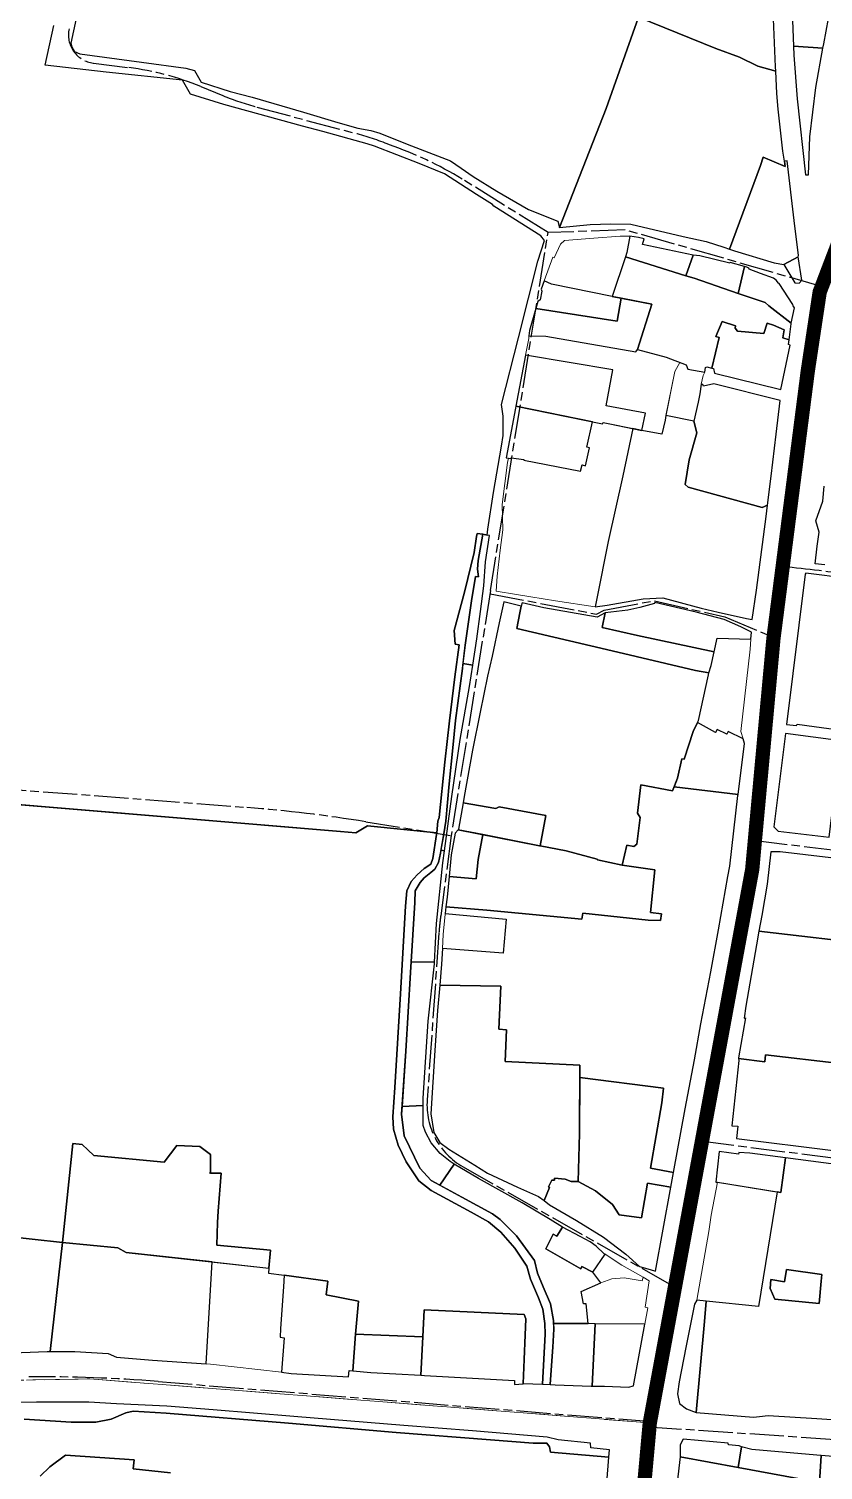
# Model space of a CAD drawing. Header units: millimetres. Extents: x 125232 to 134072, y 142885 to 152835.
# Drawn here: x 132398 to 132955, y 147081 to 148091 of the extents above; entities that cross this region are included whole.
import ezdxf

# ---------------------------------------------------------------- set-up
doc = ezdxf.new("R2010")
doc.units = ezdxf.units.MM
doc.linetypes.add('ACAD_ISO08W100', pattern=[36, 24, -3, 6, -3])
doc.linetypes.add('CENTER', pattern=[50.8, 31.75, -6.35, 6.35, -6.35])
for name, color, linetype, lineweight in [('apartment', 42, 'Continuous', 0), ('government', 221, 'Continuous', 0), ('municipal utilities', 151, 'Continuous', 0), ('school', 31, 'Continuous', 0), ('super block', 6, 'CENTER', 0)]:
    doc.layers.add(name, color=color, linetype=linetype, lineweight=lineweight)
for name, color, linetype in [('commerce', 10, 'Continuous'), ('commerce & office', 242, 'Continuous'), ('commerce and residence', 32, 'Continuous'), ('green & plaza', 80, 'Continuous'), ('hospital', 231, 'Continuous'), ('industry', 35, 'Continuous'), ('military', 76, 'Continuous'), ('research & university', 30, 'Continuous'), ('reserve', 253, 'Continuous'), ('residence', 2, 'Continuous'), ('residence-bad', 41, 'Continuous'), ('water', 4, 'Continuous'), ('老城北中心线', 7, 'ACAD_ISO08W100')]:
    doc.layers.add(name, color=color, linetype=linetype)

msp = doc.modelspace()

# ---------------------------------------------------------------- linework, layer by layer
at = {"layer": 'apartment'}
for points in [[(132922.6, 147276), (132880.7, 147282.8), (132876.4, 147259.7), (132874.7, 147248.3), (132866.3, 147200), (132872.9, 147199.4), (132909.6, 147195.6)], [(132576.6, 147209.5), (132577, 147217.6), (132566, 147219.1), (132566.3, 147222.6), (132526.4, 147226.9), (132522.3, 147155.4), (132525.3, 147155.2), (132575, 147149.5), (132577, 147173.6), (132574.1, 147174), (132574.5, 147180.2)]]:
    msp.add_lwpolyline(points, close=True, dxfattribs=at)
at = {"layer": 'commerce'}
for points in [[(132931.6, 147869.7), (132930.6, 147870.1), (132931, 147873.4), (132926.5, 147874.7), (132927.5, 147880.5), (132920.1, 147883.7), (132915.7, 147885.1), (132913.3, 147877.8), (132894.9, 147879.4), (132893.2, 147881.6), (132893.4, 147883.2), (132884.1, 147886.3), (132879.5, 147875.7), (132882, 147875.1), (132876.8, 147853.6), (132878, 147853.4), (132878.7, 147850.1), (132925.2, 147838.7)], [(132836.8, 147501.9), (132813.9, 147505), (132796.7, 147508.7), (132796.3, 147509.3), (132774.6, 147515.2), (132756.4, 147518.6), (132755.9, 147518.7), (132716.3, 147526.5), (132712.9, 147509.1), (132711.6, 147495.5), (132692.7, 147497.2), (132691.2, 147482.6), (132690.4, 147475.9), (132719.1, 147473.5), (132785.6, 147467.2), (132786.3, 147471.5), (132832.1, 147466.6), (132840.9, 147466.3), (132841.4, 147470.9), (132833.9, 147471.8)], [(132841.7, 147338.4), (132842.9, 147348.6), (132784.2, 147356.2), (132783.9, 147316.8), (132783, 147283.2), (132795.2, 147276.7), (132807.1, 147267.1), (132811.9, 147260), (132827.4, 147257.7), (132831.7, 147282), (132848, 147279.2), (132849.9, 147289.6), (132833.7, 147292.5)], [(132629.1, 147199.3), (132606.5, 147203.7), (132607.6, 147213.4), (132577, 147217.6), (132576.6, 147209.5), (132574.5, 147180.2), (132574.1, 147174), (132577, 147173.6), (132575, 147149.5), (132581.9, 147148.7), (132622.1, 147146.4), (132622.5, 147150.7), (132625, 147150.5), (132626.9, 147176.2)]]:
    msp.add_lwpolyline(points, close=True, dxfattribs=at)
at = {"layer": 'commerce & office'}
msp.add_lwpolyline([(132953.5, 147091.2), (132950.3, 147091.4), (132904.9, 147095.3), (132897.7, 147097.3), (132895.2, 147082.7), (132952.2, 147072.3)], close=True, dxfattribs=at)
at = {"layer": 'commerce and residence'}
for points in [[(132924, 147912.9), (132923.5, 147913.1), (132921.8, 147915.3), (132920, 147916.6), (132910.8, 147919.9), (132903, 147923), (132902.7, 147923.6), (132901.4, 147924.4), (132899.8, 147924.8), (132895.3, 147906), (132914.1, 147899.5), (132916.7, 147897.2), (132932.5, 147885.1), (132934.7, 147895.8), (132933.9, 147897.2), (132933.6, 147898.3)], [(132967.3, 147592.3), (132928.5, 147597.4), (132920.3, 147531.9), (132923.4, 147529), (132959.1, 147524.7)], [(132921, 147200.8), (132917.6, 147208.3), (132918.1, 147214.5), (132927.8, 147213), (132929.2, 147221.5), (132953.9, 147218.1), (132953.4, 147213.3), (132952, 147197.7)], [(132746.3, 147187), (132745.2, 147190), (132675, 147193.3), (132674.1, 147174.3), (132672.7, 147147.4), (132675.4, 147147.3), (132738.4, 147143.8), (132738.5, 147140.9), (132744.5, 147141.5)], [(132795.1, 147183.5), (132790.1, 147183.6), (132765.9, 147183.6), (132766.1, 147179.7), (132765.4, 147167.1), (132764.5, 147154.3), (132763.5, 147140.9), (132767, 147140.8), (132792.3, 147139.7), (132792.9, 147139.7)], [(132829.9, 147183.2), (132795.1, 147183.5), (132792.9, 147139.7), (132801.6, 147139.8), (132818.4, 147139), (132821.9, 147139.9)], [(132674.1, 147174.3), (132626.9, 147176.2), (132625, 147150.5), (132637.7, 147149.4), (132672.7, 147147.4)], [(133108.8, 147078.2), (133105.9, 147078.7), (133045.2, 147081.7), (133041.9, 147082.5), (133041.8, 147084.3), (133011.2, 147087.4), (133011.2, 147088.1), (133005.1, 147088.8), (133004.7, 147086.9), (132953.5, 147091.2), (132952.2, 147072.3), (132953, 147072.2), (133034.6, 147059.3), (133093.5, 147050.8), (133107.2, 147048.8)]]:
    msp.add_lwpolyline(points, close=True, dxfattribs=at)
at = {"layer": 'government'}
for points in [[(132850.9, 147851.3), (132854.3, 147857.6), (132844.8, 147861.2), (132824.6, 147866.6), (132823.4, 147864.9), (132760.4, 147875.9), (132748.6, 147876.1), (132748.4, 147874.3), (132746.2, 147862.6), (132807.5, 147852.3), (132802.8, 147827.2), (132830.3, 147822), (132827.8, 147809.9), (132841.8, 147807.2), (132844, 147817.1)], [(132732.7, 147467.1), (132689.8, 147471.2), (132689.8, 147470.8), (132688.5, 147456.4), (132687.9, 147446.7), (132730.5, 147443.4)]]:
    msp.add_lwpolyline(points, close=True, dxfattribs=at)
at = {"layer": 'green & plaza'}
for points in [[(132954.7, 148077.8), (132934, 148079.4), (132934.2, 148073), (132936.5, 148042.4), (132942.5, 147989), (132944.5, 147989), (132945.5, 148015.7), (132949.6, 148050.4)], [(132937.4, 147931.7), (132927.3, 147926.3), (132935, 147913.4), (132938, 147913.2), (132940, 147915.2)], [(132871.6, 147185.2), (132872.9, 147199.4), (132866.3, 147200), (132864.6, 147197.3), (132858.6, 147166.9), (132853.9, 147142.8), (132852.7, 147134.3), (132854.2, 147127.7), (132859.1, 147123.9), (132865.9, 147121.4)], [(132897.7, 147097.3), (132896, 147097.8), (132888.4, 147098.5), (132888.3, 147099.8), (132856.6, 147102.6), (132854.7, 147098.6), (132854.7, 147090.1), (132895.2, 147082.7)]]:
    msp.add_lwpolyline(points, close=True, dxfattribs=at)
msp.add_lwpolyline([(132394.8, 147116.5), (132427.7, 147114.6), (132438.3, 147114.5), (132444.9, 147114.4), (132455.7, 147116.5), (132466, 147121), (132471.2, 147122.2), (132494.2, 147120.8), (132580.1, 147113.8), (132655.4, 147107.3), (132721.7, 147102.1), (132751.6, 147099.8), (132761.1, 147099.9), (132763.1, 147097.3), (132763.7, 147093.5), (132804.6, 147090), (132805.1, 147095.2), (132791.9, 147096.5), (132791.7, 147099.7), (132769.1, 147102.1), (132761.4, 147103.9), (132708.9, 147108.4), (132660.9, 147112.2), (132583.8, 147118.4), (132527.1, 147123.2), (132494.7, 147125.8), (132459.4, 147127.4), (132440.1, 147128.6), (132403.3, 147128.6), (132354, 147128.2)], dxfattribs=at)
at = {"layer": 'hospital'}
for points in [[(132807.5, 147852.3), (132746.2, 147862.6), (132739.4, 147826.9), (132800.2, 147814.4), (132800.5, 147815.5), (132805.2, 147814.4), (132827.8, 147809.9), (132830.3, 147822), (132802.8, 147827.2)], [(132899.6, 147590.4), (132898.7, 147593.6), (132888.3, 147598.8), (132887.3, 147596.8), (132880.6, 147600.3), (132879.4, 147598.1), (132866.8, 147605.1), (132863.6, 147598.7), (132857.4, 147579.3), (132855.8, 147579.7), (132852.7, 147566.1), (132850.4, 147560), (132895.2, 147554.7)], [(132928.4, 147299.9), (132903.4, 147303.2), (132895.7, 147303.5), (132895.6, 147302.5), (132882, 147304.3), (132879.6, 147282.9), (132880.7, 147282.8), (132925.2, 147275.6)]]:
    msp.add_lwpolyline(points, close=True, dxfattribs=at)
at = {"layer": 'industry'}
for points in [[(132863.7, 147932.8), (132828.1, 147940.2), (132829.4, 147944.2), (132825.3, 147945.2), (132819.4, 147946.2), (132819.4, 147946.2), (132817.2, 147934.7), (132816.2, 147931.7), (132858.5, 147918.4)], [(132813.2, 147902.6), (132807, 147903.8), (132764.4, 147912.4), (132759.3, 147914.7), (132757.2, 147909), (132757.6, 147907.6), (132756.4, 147901.4), (132754.9, 147900.4), (132753.4, 147895.3), (132810.4, 147886.4)], [(132994.1, 147449), (132909.8, 147458.7), (132908, 147449.1), (132900.6, 147406.1), (132899.4, 147397.8), (132900.3, 147398), (132895.6, 147369.9), (132895.6, 147369.5), (132914, 147367.2), (132914.4, 147372), (132966.5, 147366), (132965.4, 147349.5), (132984.1, 147347.7), (132984.8, 147373.3)], [(132682.3, 147435.8), (132682.4, 147437), (132666, 147437.3), (132665.6, 147429.7), (132662.2, 147374.7), (132659.6, 147335.9), (132674.5, 147336.6), (132674.5, 147341.8), (132678, 147395.6)], [(132530.8, 147262.5), (132532.8, 147289.1), (132524.6, 147289.2), (132525.3, 147289.6), (132525.3, 147302.1), (132517.9, 147307.7), (132501.8, 147308.6), (132492.8, 147296.8), (132443.6, 147301.6), (132439.3, 147305.5), (132435.3, 147309.2), (132428.8, 147309.8), (132421.6, 147240.6), (132460.3, 147236.8), (132466.1, 147233.5), (132566.3, 147222.6), (132567.3, 147235.1), (132529.8, 147238.5), (132530.2, 147254.5)], [(132421.6, 147240.6), (132357.5, 147247.4), (132360.3, 147273.9), (132319.4, 147278.2), (132317.1, 147251.9), (132317, 147251.2), (132316.7, 147251.2), (132316.2, 147233), (132316.8, 147160.9), (132349.8, 147162), (132349.8, 147160.7), (132380.6, 147161.5), (132380.8, 147163), (132410.9, 147164), (132412.9, 147164)]]:
    msp.add_lwpolyline(points, close=True, dxfattribs=at)
at = {"layer": 'military'}
for points in [[(132433.8, 148110.7), (132427.5, 148081.5), (132428.2, 148078.9), (132430, 148075.6), (132433.6, 148074), (132477, 148068.1), (132508.1, 148064), (132514.1, 148062.3), (132518.8, 148054.1), (132539.2, 148047.6), (132554.5, 148043.6), (132590.5, 148033.1), (132614.6, 148025.9), (132628.7, 148021.9), (132637.7, 148020.3), (132644.1, 148018.4), (132663.2, 148010.7), (132693.5, 147999), (132701.1, 147993.8), (132709.5, 147987.9), (132726, 147977.7), (132748.2, 147964.7), (132768.9, 147956.6), (132770, 147952.1), (132802.8, 148035.5), (132825.4, 148099.7), (132879.7, 148077.6), (132896.1, 148071.5), (132909.1, 148065.2), (132921.6, 148061.8), (132921.5, 148064.9), (132920, 148098.4)], [(132179.6, 147565.1), (132616.5, 147528.6), (132627.2, 147527.8), (132635.3, 147532.6), (132683.9, 147527.7), (132684.8, 147535.9), (132685.7, 147538.6), (132689.6, 147577.3), (132692.8, 147606.2), (132696.6, 147637.2), (132699.6, 147659.6), (132696.8, 147660), (132696.1, 147669.6), (132703.3, 147696.4), (132710.2, 147724.2), (132711.7, 147735.5), (132712.3, 147737.6), (132716.2, 147737.2), (132719.2, 147736.4), (132719.8, 147740.6), (132723.8, 147766.3), (132729.4, 147798.8), (132730.5, 147806.4), (132730.6, 147815.8), (132730.5, 147820), (132729.4, 147828.1), (132741.3, 147874.7), (132748.3, 147902.7), (132754.7, 147928.5), (132759.4, 147943), (132757, 147946.4), (132723.9, 147967.1), (132723, 147968.3), (132711.9, 147975.4), (132689.4, 147989.7), (132671.5, 147997), (132640.2, 148009.3), (132635.2, 148010.9), (132604, 148019.4), (132589.9, 148023.2), (132534.7, 148038.5), (132511.4, 148045.6), (132505.7, 148055.4), (132452.2, 148061.1), (132409.3, 148065.9), (132415.5, 148093.8)]]:
    msp.add_lwpolyline(points, dxfattribs=at)
msp.add_lwpolyline([(132526.4, 147226.9), (132466.1, 147233.5), (132460.3, 147236.8), (132421.6, 147240.6), (132412.9, 147164), (132430.3, 147164), (132453.5, 147162.6), (132459.4, 147160.2), (132484.7, 147158), (132522.3, 147155.4)], close=True, dxfattribs=at)
at = {"layer": 'municipal utilities'}
for points in [[(132817.2, 147934.7), (132819.4, 147946.2), (132812.6, 147946.2), (132794, 147944.8), (132773.5, 147943), (132770.6, 147940.4), (132766.2, 147931), (132765.4, 147931.3), (132759.3, 147914.7), (132764.4, 147912.4), (132807, 147903.8)], [(132868.3, 147835.6), (132869.4, 147842.3), (132870.7, 147848.3), (132871.9, 147850.7), (132859.9, 147852.8), (132858.9, 147855.8), (132854.3, 147857.6), (132850.9, 147851.3), (132844.6, 147820.4), (132864.2, 147816.4), (132867.1, 147829.7)], [(132903.7, 147656.5), (132904.2, 147663.6), (132880.6, 147664.3), (132878.5, 147654.7), (132876.4, 147645.1), (132874.8, 147639.9), (132874.4, 147638.6), (132867.5, 147606.4), (132866.8, 147605.1), (132879.4, 147598.1), (132880.6, 147600.3), (132887.3, 147596.8), (132888.3, 147598.8), (132898.7, 147593.6), (132897.2, 147598.8)], [(132813.6, 147224.7), (132801.9, 147232.2), (132793.4, 147219.7), (132799, 147212.1), (132806.7, 147215), (132815.3, 147215.7), (132828, 147213.6), (132828.6, 147216.1)], [(132832.9, 147213.6), (132828.6, 147216.1), (132828, 147213.6), (132815.3, 147215.7), (132806.7, 147215), (132799, 147212.1), (132785.1, 147206.1), (132786.8, 147197.4), (132788.8, 147197.4), (132790.1, 147183.6), (132829.9, 147183.2), (132831.9, 147194.7), (132830, 147195.2)]]:
    msp.add_lwpolyline(points, close=True, dxfattribs=at)
at = {"layer": 'research & university'}
for points in [[(132964, 148131.1), (132963.9, 148135.7), (132932.9, 148137.5), (132933, 148124.7), (132933.3, 148097.2), (132934, 148079.4), (132954.7, 148077.8), (132955.3, 148081), (132960.3, 148107.7)], [(132732.9, 147389.7), (132727.4, 147390), (132728.8, 147420.3), (132686, 147420.9), (132684.4, 147403.2), (132682.5, 147375.2), (132679.7, 147330.7), (132682, 147317.6), (132686.2, 147310.5), (132692.3, 147305.9), (132710.6, 147294.7), (132719.5, 147289.2), (132740.6, 147279.2), (132755.3, 147272.7), (132759.2, 147269.9), (132762.9, 147279), (132762.2, 147279.6), (132764.6, 147284.1), (132766.5, 147284.1), (132766.6, 147285.7), (132773.9, 147284.8), (132778.1, 147283.3), (132783, 147283.2), (132783.9, 147316.8), (132784.3, 147364.9), (132731.8, 147367.3)]]:
    msp.add_lwpolyline(points, close=True, dxfattribs=at)
msp.add_lwpolyline([(132497.2, 147079.1), (132471, 147081.7), (132471.7, 147088.1), (132423.6, 147091.3), (132412.7, 147083.2), (132405.9, 147076.7)], dxfattribs=at)
at = {"layer": 'reserve'}
msp.add_lwpolyline([(132709.2, 147645.4), (132702.3, 147646.5), (132701.9, 147643), (132697.1, 147606.5), (132695.2, 147587.4), (132692.7, 147562), (132690.2, 147535.9), (132688.8, 147527), (132686.9, 147515.5), (132689.4, 147515), (132694.4, 147553.3), (132700.4, 147593.2), (132706.9, 147630.3)], close=True, dxfattribs=at)
at = {"layer": 'residence'}
for points in [[(132923.3, 148035.1), (132922.4, 148046.2), (132921.6, 148061.8), (132909.1, 148065.2), (132896.1, 148071.5), (132879.7, 148077.6), (132825.4, 148099.7), (132802.8, 148035.5), (132770, 147952.1), (132791.4, 147954.2), (132805.9, 147954.8), (132819.9, 147954.4), (132856.6, 147945.8), (132872.8, 147942.4), (132885.3, 147938.5), (132889.2, 147937), (132910.9, 147995.7), (132912.8, 148001.5), (132928.3, 147994.9), (132927.8, 147998.7), (132926.5, 148005.6)], [(132916.7, 147897.2), (132914.1, 147899.5), (132895.3, 147906), (132864.3, 147916.6), (132858.5, 147918.4), (132816.2, 147931.7), (132807, 147903.8), (132834.7, 147898.4), (132824.6, 147866.6), (132844.8, 147861.2), (132858.9, 147855.8), (132859.9, 147852.8), (132871.9, 147850.7), (132872.4, 147853.9), (132873.4, 147854.4), (132876.8, 147853.6), (132882, 147875.1), (132879.5, 147875.7), (132884.1, 147886.3), (132893.4, 147883.2), (132893.2, 147881.6), (132894.9, 147879.4), (132913.3, 147877.8), (132915.7, 147885.1), (132920.1, 147883.7), (132927.5, 147880.5), (132926.5, 147874.7), (132931, 147873.4), (132932.4, 147884.6), (132932.5, 147885.1)], [(132834.7, 147898.4), (132813.2, 147902.6), (132810.4, 147886.4), (132753.4, 147895.3), (132748.9, 147880), (132748.6, 147876.1), (132760.4, 147875.9), (132823.4, 147864.9), (132824.6, 147866.6)], [(132922, 147807.3), (132924.7, 147830.8), (132878.1, 147842.5), (132871, 147840.9), (132870.5, 147842.1), (132869.4, 147842.3), (132868.3, 147835.6), (132867.1, 147829.7), (132864.2, 147816.4), (132866.2, 147808.1), (132860.9, 147789.3), (132858.2, 147772), (132860.3, 147770.2), (132912, 147755.9), (132915.8, 147757.4), (132918.5, 147777.9)], [(132915.8, 147757.4), (132912, 147755.9), (132860.3, 147770.2), (132858.2, 147772), (132860.9, 147789.3), (132866.2, 147808.1), (132864.2, 147816.4), (132844.6, 147820.4), (132844, 147817.1), (132841.8, 147807.2), (132827.8, 147809.9), (132821.4, 147811.2), (132814.5, 147778), (132804, 147732.1), (132796.2, 147692.1), (132794.9, 147686.2), (132803.3, 147687.3), (132828.7, 147691.7), (132842.4, 147692.6), (132869.3, 147685.3), (132881.3, 147682.5), (132901.2, 147678.1), (132905, 147677.2), (132908.1, 147697.9), (132914.8, 147749.6)], [(133054.5, 147683.1), (133054.9, 147691.9), (133054, 147695.9), (133012.5, 147700.9), (132972.3, 147706.1), (132942.6, 147709.9), (132942.3, 147709), (132929.2, 147603.7), (132936.2, 147603), (132936.5, 147603.9), (132982.6, 147597.7), (132990.5, 147596.8), (133003.3, 147595.8), (133042.7, 147590), (133047.5, 147628.9)], [(132863.6, 147598.7), (132866.8, 147605.1), (132867.5, 147606.4), (132874.4, 147638.6), (132874.8, 147639.9), (132865.4, 147641.6), (132802.9, 147656.3), (132740, 147671.1), (132742.2, 147682.1), (132743.1, 147686.7), (132730.9, 147689.6), (132727.8, 147674.9), (132722.9, 147651.6), (132719.6, 147637.5), (132714.3, 147612.3), (132708.9, 147585.8), (132703.2, 147553.2), (132702.5, 147548.8), (132725.3, 147544.7), (132727.8, 147546), (132760.5, 147540), (132756.4, 147518.6), (132774.6, 147515.2), (132796.3, 147509.3), (132796.7, 147508.7), (132813.9, 147505), (132817.2, 147519.1), (132822, 147518.2), (132824.3, 147519.9), (132826.6, 147538.4), (132824.7, 147541.5), (132827, 147561.5), (132849.3, 147557.1), (132852.7, 147566.1), (132855.8, 147579.7), (132857.4, 147579.3)], [(132802.1, 147682), (132796.3, 147679), (132759.1, 147685.5), (132743.8, 147689.1), (132743.1, 147686.7), (132742.2, 147682.1), (132740, 147671.1), (132802.9, 147656.3), (132865.4, 147641.6), (132874.8, 147639.9), (132876.4, 147645.1), (132878.5, 147654.7), (132824.6, 147666.2), (132799.8, 147671.6)], [(132876.1, 147430.3), (132881.4, 147459.8), (132888, 147497.2), (132889.4, 147504.3), (132895.1, 147554), (132895.2, 147554.7), (132850.4, 147560), (132849.3, 147557.1), (132827, 147561.5), (132824.7, 147541.5), (132826.6, 147538.4), (132824.3, 147519.9), (132822, 147518.2), (132817.2, 147519.1), (132813.9, 147505), (132836.8, 147501.9), (132833.9, 147471.8), (132841.4, 147470.9), (132840.9, 147466.3), (132832.1, 147466.6), (132786.3, 147471.5), (132785.6, 147467.2), (132719.1, 147473.5), (132690.4, 147475.9), (132689.8, 147471.2), (132732.7, 147467.1), (132730.5, 147443.4), (132687.9, 147446.7), (132687.3, 147435.7), (132686, 147420.9), (132728.8, 147420.3), (132727.4, 147390), (132732.9, 147389.7), (132731.8, 147367.3), (132784.3, 147364.9), (132784.2, 147356.2), (132842.9, 147348.6), (132841.7, 147338.4), (132833.7, 147292.5), (132849.9, 147289.6), (132858.2, 147334.3), (132864.6, 147368.5), (132869, 147393.7)], [(132760.5, 147540), (132727.8, 147546), (132725.3, 147544.7), (132702.5, 147548.8), (132699.3, 147530.3), (132699, 147529.9), (132755.9, 147518.7), (132756.4, 147518.6)], [(132999.6, 147504.4), (132995.8, 147506), (132924.8, 147514.5), (132918.1, 147514.5), (132915.7, 147491.7), (132911.9, 147469.8), (132909.8, 147458.7), (132994.1, 147449), (132996.8, 147471.1)], [(132848, 147279.2), (132831.7, 147282), (132827.4, 147257.7), (132811.9, 147260), (132807.1, 147267.1), (132795.2, 147276.7), (132783, 147283.2), (132778.1, 147283.3), (132773.9, 147284.8), (132766.6, 147285.7), (132766.5, 147284.1), (132764.6, 147284.1), (132762.2, 147279.6), (132762.9, 147279), (132759.2, 147269.9), (132763, 147267), (132781.9, 147255.9), (132800.8, 147244.3), (132816.5, 147232.2), (132826, 147223.6), (132833.5, 147221.5), (132837.3, 147220.4)], [(132953.4, 147213.3), (132953.9, 147218.1), (132929.2, 147221.5), (132927.8, 147213), (132918.1, 147214.5), (132917.6, 147208.3), (132921, 147200.8), (132952, 147197.7)]]:
    msp.add_lwpolyline(points, close=True, dxfattribs=at)
for points in [[(132955.9, 147715.6), (132949.3, 147716.4), (132950.6, 147728.8), (132952, 147738.5), (132949.6, 147746.5), (132954.5, 147760.4), (132955.5, 147770.7)], [(132357.5, 147247.4), (132421.6, 147240.6), (132428.8, 147309.8), (132435.3, 147309.2), (132439.3, 147305.5), (132443.6, 147301.6), (132492.8, 147296.8), (132501.8, 147308.6), (132517.9, 147307.7), (132525.3, 147302.1), (132525.3, 147289.2), (132532.8, 147289.1), (132530.8, 147262.5), (132530.2, 147254.5), (132529.8, 147238.5), (132567.3, 147235.1), (132566.3, 147222.6), (132566, 147219.1), (132577, 147217.6), (132607.6, 147213.4), (132606.5, 147203.7), (132629.1, 147199.3), (132626.9, 147176.2), (132674.1, 147174.3), (132675, 147193.3), (132745.2, 147190), (132746.3, 147187), (132744.5, 147141.6), (132758, 147141.1), (132759.9, 147176.2), (132759.8, 147183.6), (132758.3, 147193.7), (132755.2, 147201.8), (132749.7, 147214.7), (132747.1, 147223.9), (132738.7, 147236.5), (132728.8, 147247.8), (132720.3, 147254.9), (132708.1, 147261.8), (132680, 147277), (132671.4, 147283.8), (132662.6, 147297), (132657, 147308.8), (132653.7, 147320), (132653.2, 147328.5), (132654.6, 147349.2), (132658.5, 147414.8), (132662.1, 147476.3), (132662.9, 147487.1), (132666.1, 147493.6), (132670.1, 147498.4), (132675.2, 147502.8), (132679.8, 147505.8), (132681.3, 147509.7), (132683.7, 147526.6), (132683.9, 147527.7), (132635.3, 147532.6), (132627.2, 147527.8), (132616.5, 147528.6), (132191.6, 147564.1)], [(132966.5, 147366), (132914.4, 147372), (132914, 147367.2), (132895.6, 147369.5), (132895.8, 147368.2), (132890.7, 147322.4), (132895.1, 147322.1), (132894.1, 147313.5), (132939.4, 147307.8), (132995.2, 147300.8)], [(132963.9, 147295.2), (132928.4, 147299.9), (132925.2, 147275.6), (132922.6, 147276), (132909.6, 147195.6), (132872.9, 147199.4), (132871.6, 147185.2), (132865.9, 147121.4), (132906.1, 147118.1), (132910.3, 147118.4), (132916.4, 147119.3), (132950.3, 147117.1), (133003, 147113.5)]]:
    msp.add_lwpolyline(points, dxfattribs=at)
at = {"layer": 'residence-bad'}
for points in [[(132929.6, 147998.9), (132927.8, 147998.7), (132928.3, 147994.9), (132912.8, 148001.5), (132910.9, 147995.7), (132889.2, 147937), (132892.7, 147935.8), (132920.4, 147927.5), (132927.3, 147926.3), (132937.4, 147931.7), (132937.5, 147932.5), (132934.6, 147957.1)], [(132899.8, 147924.8), (132889.6, 147927.6), (132889.4, 147927.2), (132868.3, 147932.4), (132863.7, 147932.8), (132858.5, 147918.4), (132864.3, 147916.6), (132895.3, 147906)], [(132793.2, 147815.9), (132739.4, 147826.9), (132739.1, 147825.4), (132732.7, 147790.7), (132734.2, 147790.4), (132736, 147790.2), (132736.1, 147790.7), (132745, 147789.6), (132745, 147789), (132784.7, 147781.3), (132785.8, 147785.8), (132788.3, 147785.1), (132791, 147797.6), (132789.2, 147798.1)], [(132714.6, 147683), (132717, 147700.9), (132718.2, 147717.8), (132721, 147736.1), (132719.2, 147736.4), (132716.2, 147737.2), (132713, 147718.8), (132712.5, 147712.7), (132713.2, 147707.2), (132711, 147707.4), (132708.4, 147690.4), (132703.9, 147659.3), (132702.3, 147646.5), (132709.2, 147645.4), (132712, 147663.8)], [(132885.4, 147677.2), (132865.7, 147682.4), (132836.8, 147689.3), (132836.5, 147688.5), (132826.3, 147685.7), (132817.8, 147683.8), (132802.1, 147682), (132799.8, 147671.6), (132824.6, 147666.2), (132878.5, 147654.7), (132880.6, 147664.3), (132904.2, 147663.6), (132904.5, 147668.5), (132897.2, 147672.2)], [(132716.3, 147526.5), (132699, 147529.9), (132696.8, 147527.4), (132694.1, 147512.3), (132692.7, 147497.2), (132711.6, 147495.5), (132712.9, 147509.1)], [(132688.3, 147506.8), (132689.4, 147515), (132686.9, 147515.5), (132686.6, 147513.4), (132685.2, 147507), (132682.5, 147502.3), (132679.9, 147500), (132675.2, 147496.1), (132672.2, 147493), (132668.9, 147487), (132668.6, 147479), (132666, 147437.3), (132682.4, 147437), (132683.7, 147464.1)], [(132676.1, 147317.9), (132674.5, 147322.5), (132674.5, 147336.6), (132659.6, 147335.9), (132659.2, 147330.4), (132661.1, 147315.2), (132672.1, 147292.6), (132680, 147284), (132686.1, 147280.7), (132696.1, 147295.5), (132693.3, 147297.2), (132686.3, 147303), (132680, 147310.4)], [(132743.8, 147268.2), (132713.3, 147285.3), (132696.1, 147295.5), (132686.1, 147280.7), (132701.5, 147272.3), (132723, 147260.5), (132728.5, 147256.5), (132739.8, 147245.1), (132752.5, 147227.8), (132754.5, 147219), (132758.5, 147209.3), (132763.8, 147197.5), (132765.8, 147185.7), (132765.9, 147183.6), (132790.1, 147183.6), (132788.8, 147197.4), (132786.8, 147197.4), (132785.1, 147206.1), (132799, 147212.1), (132793.4, 147219.7), (132785.7, 147223.7), (132785, 147222.1), (132760.3, 147236.1), (132765.6, 147246.4), (132768.2, 147245), (132772, 147251.3), (132763.5, 147256.5)], [(132795.7, 147237.8), (132791.4, 147240.9), (132784.4, 147244.6), (132772, 147251.3), (132768.2, 147245), (132765.6, 147246.4), (132760.3, 147236.1), (132785, 147222.1), (132785.7, 147223.7), (132793.4, 147219.7), (132801.9, 147232.2), (132801.2, 147232.6)]]:
    msp.add_lwpolyline(points, close=True, dxfattribs=at)
at = {"layer": 'school'}
msp.add_lwpolyline([(132814.5, 147778), (132821.4, 147811.2), (132805.2, 147814.4), (132800.5, 147815.5), (132800.2, 147814.4), (132793.2, 147815.9), (132789.2, 147798.1), (132791, 147797.6), (132788.3, 147785.1), (132785.8, 147785.8), (132784.7, 147781.3), (132745, 147789), (132745, 147789.6), (132736.1, 147790.7), (132736, 147790.2), (132734.2, 147790.4), (132733.5, 147787.5), (132729.8, 147758), (132730.3, 147740.2), (132728.3, 147726), (132726.3, 147707.8), (132725.6, 147697.1), (132739.8, 147694.9), (132750, 147693.2), (132767.2, 147690.4), (132794.9, 147686.2), (132796.2, 147692.1), (132804, 147732.1)], close=True, dxfattribs=at)
at = {"layer": 'super block'}
msp.add_lwpolyline([(131881.6, 148431.4), (131824.4, 147910.9), (131787.6, 147673.8), (131715.3, 147401.8), (131640.1, 147144.4), (131684.3, 147130.5), (132146.9, 147139.3), (132440.7, 147144.9), (132833.3, 147114), (132905.1, 147502), (132920, 147664.1), (132944.1, 147851.8), (132952.4, 147906.9), (132979.2, 147977.2), (133009.6, 148046.4), (133052.1, 148121.2)], dxfattribs=at)
at = {"layer": 'super block', "const_width": 10}
msp.add_lwpolyline([(133690.4, 146421.5), (134033.8, 147001.3), (134058.6, 147050.9), (134067, 147078.7), (134064.8, 147091.3), (134055.3, 147104.9), (133971.2, 147207.2), (133890.6, 147300.3), (133730.9, 147470.8), (133778.1, 147746.1), (133614.8, 147803.9), (132979.2, 147977.2), (132952.4, 147906.9), (132944.1, 147851.8), (132920, 147664.1), (132905.1, 147502), (132833.3, 147114), (132815.9, 146922), (132846.1, 146913.3), (132868, 146896), (132878.5, 146871.9), (132881.6, 146858.1), (132882.2, 146846.3), (132845.6, 146473.4)], dxfattribs=at)
at = {"layer": 'super block'}
msp.add_lwpolyline([(132735.8, 146864.7), (132743.9, 146889), (132760.9, 146908.3), (132787.9, 146920.6), (132815.9, 146922), (132833.3, 147114), (132440.7, 147144.9), (132146.9, 147139.3), (132099.5, 146687.9), (132083.2, 146513), (132695.2, 146464)], close=True, dxfattribs=at)
at = {"layer": 'water'}
msp.add_lwpolyline([(132685.2, 147507), (132686.6, 147513.4), (132688.8, 147527), (132690.2, 147535.9), (132692.7, 147562), (132695.2, 147587.4), (132697.1, 147606.5), (132701.9, 147643), (132703.9, 147659.3), (132708.4, 147690.4), (132711, 147707.4), (132713.2, 147707.2), (132712.5, 147712.7), (132713, 147718.8), (132716.2, 147737.2), (132712.3, 147737.6), (132711.7, 147735.5), (132710.2, 147724.2), (132703.3, 147696.4), (132696.1, 147669.6), (132696.8, 147660), (132699.6, 147659.6), (132696.6, 147637.2), (132692.8, 147606.2), (132689.6, 147577.3), (132685.7, 147538.6), (132684.8, 147535.9), (132683.9, 147527.7), (132683.7, 147526.6), (132681.3, 147509.7), (132679.8, 147505.8), (132675.2, 147502.8), (132670.1, 147498.4), (132666.1, 147493.6), (132662.9, 147487.1), (132662.1, 147476.3), (132658.5, 147414.8), (132654.6, 147349.2), (132653.2, 147328.5), (132653.7, 147320), (132657, 147308.8), (132662.6, 147297), (132671.4, 147283.8), (132680, 147277), (132708.1, 147261.8), (132720.3, 147254.9), (132728.8, 147247.8), (132738.7, 147236.5), (132747.1, 147223.9), (132749.7, 147214.7), (132755.2, 147201.8), (132758.3, 147193.7), (132759.8, 147183.6), (132759.9, 147176.2), (132758, 147141.1), (132763.5, 147140.9), (132764.5, 147154.3), (132765.4, 147167.1), (132766.1, 147179.7), (132765.8, 147185.7), (132763.8, 147197.5), (132758.5, 147209.3), (132754.5, 147219), (132752.5, 147227.8), (132739.8, 147245.1), (132728.5, 147256.5), (132723, 147260.5), (132701.5, 147272.3), (132680, 147284), (132672.1, 147292.6), (132661.1, 147315.2), (132659.2, 147330.4), (132662.2, 147374.7), (132665.6, 147429.7), (132668.6, 147479), (132668.9, 147487), (132672.2, 147493), (132675.2, 147496.1), (132679.9, 147500), (132682.5, 147502.3)], close=True, dxfattribs=at)
for points in [[(132803.1, 147072), (132804.6, 147090), (132763.7, 147093.5), (132763.1, 147097.3), (132761.1, 147099.9), (132751.6, 147099.8), (132721.7, 147102.1), (132655.4, 147107.3), (132580.1, 147113.8), (132494.2, 147120.8), (132471.2, 147122.2), (132466, 147121), (132455.7, 147116.5), (132444.9, 147114.4), (132438.3, 147114.5), (132427.7, 147114.6), (132394.8, 147116.5)], [(132405.9, 147076.7), (132412.7, 147083.2), (132423.6, 147091.3), (132471.7, 147088.1), (132471, 147081.7), (132497.2, 147079.1)], [(132952.2, 147072.3), (132895.2, 147082.7), (132854.7, 147090.1), (132852.5, 147072.2)]]:
    msp.add_lwpolyline(points, dxfattribs=at)
at = {"layer": '老城北中心线', "linetype": 'ACAD_ISO08W100', "lineweight": 25}
for p, q in [((132443.2, 148067.4), (132468.1, 148064.3)), ((132518.5, 148051), (132533.9, 148044.7)), ((132557.9, 148036.6), (132626.8, 148018.2)), ((132762, 147948.6), (132701.7, 147986.2)), ((132721.6, 147697.6), (132762, 147948.6)), ((132816.1, 147950.5), (132762, 147948.6)), ((132954.3, 147910.6), (132816.1, 147950.5)), ((132924.2, 147668.6), (132955, 147916.5)), ((132721.6, 147697.6), (132694, 147525.7)), ((132905.9, 147523.3), (132924.2, 147668.6)), ((132192.6, 147573.3), (132550.9, 147545.5)), ((132634.2, 147535.5), (132694, 147525.8)), ((132694, 147525.8), (132686.7, 147469.4)), ((132901.8, 147497.4), (132905.9, 147523.3)), ((132905.8, 147522.5), (133093, 147499.8)), ((132868.6, 147312.1), (132901.8, 147497.4)), ((132685.5, 147457.7), (132677.2, 147340.5)), ((132849.4, 147207.7), (132868.6, 147312.1)), ((132868.5, 147311.7), (133101.7, 147282.1)), ((132702.4, 147293.5), (132849.9, 147209.8)), ((132831.8, 147113.5), (132849.4, 147207.7)), ((132488.6, 147143), (132832.1, 147115.1)), ((132813.8, 146918.2), (132831.8, 147113.5)), ((132831.6, 147111.3), (133115.1, 147092.2))]:
    msp.add_line(p, q, dxfattribs=at)
msp.add_lwpolyline([(132721.3, 147695.4), (132796, 147681.1), (132801.4, 147683.9), (132836.5, 147690.5), (132886, 147679.1), (132923.5, 147663.4)], dxfattribs=at)
for centre, radius, start, end in [((132445.7, 148087.3), 20, 167.8278, 262.7477), ((132442.8, 147865.9), 200, 67.7678, 82.7477), ((132609.6, 148229.8), 200, 247.7678, 255.0321), ((132575.1, 147825), 200, 67.7825, 75.0321), ((132567.2, 147766.1), 257.9, 58.5727, 71.0968), ((132473.4, 146548.5), 1000, 80.7473, 85.5564), ((132885, 147443.7), 200, 172.5979, 175.9662), ((132727.1, 147337), 50, 175.9662, 240.4158), ((132407.5, 146146.3), 1000, 85.3504, 90.5462)]:
    msp.add_arc(centre, radius, start, end, dxfattribs=at)
msp.add_open_spline([(132929.9, 147714.4), (132946.7, 147712.4), (132981.8, 147708.3), (133024.2, 147703.6), (133058.5, 147697.1), (133087.5, 147707.4), (133112, 147719.2), (133143, 147731.4), (133174.1, 147731.1), (133206.5, 147727.1), (133236.5, 147713), (133252.7, 147691.6), (133267.7, 147666.4), (133272.5, 147643.9), (133271.8, 147626.5), (133271.5, 147620)], degree=3, knots=[2.709488, 2.709488, 2.709488, 2.709488, 53.383177, 108.771544, 131.642466, 156.039166, 198.576952, 214.161968, 255.404599, 289.632256, 311.664377, 352.687126, 367.293317, 399.788086, 419.49913, 419.49913, 419.49913, 419.49913], dxfattribs=at)

doc.saveas('drawing.dxf')
